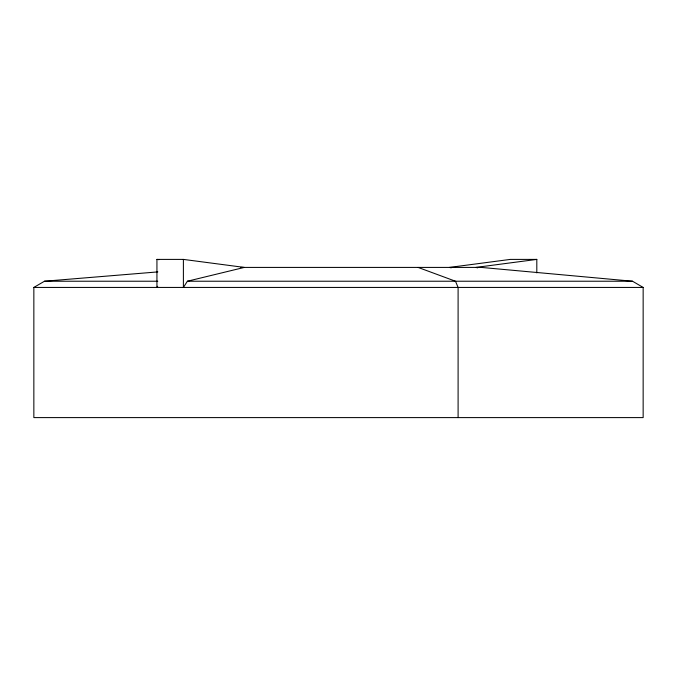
<?xml version="1.0" encoding="UTF-8"?>
<svg xmlns="http://www.w3.org/2000/svg" width="677" height="677" viewBox="0 0 677 677"><rect width="100%" height="100%" fill="white"/><g stroke="black" fill="none" stroke-linecap="round" stroke-linejoin="round"><path stroke-width="1.02" d="M157.69 286.278L156.937 287.437L156.937 259.401L183.391 259.401L244.312 267.415L187.394 281.226L183.391 287.437L183.391 259.401M240.894 267.415L481.305 267.415L632.521 281.226L643.15 287.437L643.15 417.599L33.85 417.599L33.85 287.437L44.479 281.226L157.851 271.9M536.81 272.899L536.81 259.401L475.897 267.415L477.674 267.847M536.81 259.401L510.356 259.401L449.443 267.415L451.221 267.847M44.479 281.226L157.792 281.226M187.394 281.226L632.521 281.226M33.85 287.437L643.15 287.437M156.937 259.401L159.002 259.68M418.09 267.415L455.477 281.226L458.101 287.437L458.101 417.599"/></g></svg>
